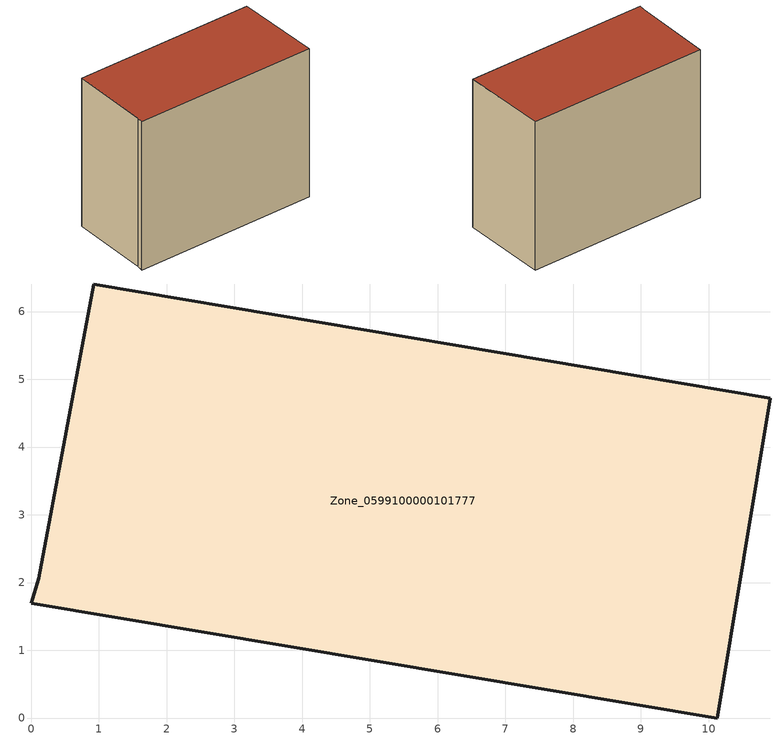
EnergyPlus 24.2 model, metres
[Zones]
Zone_0599100000101777
 floor ground (C_G): 0.92,6.41 10.91,4.72 10.12,0 0,1.69 0.11,2.06 z0
 wall outside (C_F): 10.12,0 10.91,4.72 0.92,6.41 0.11,2.06 0,1.69 10.12,0 z0:8.5
 roof outside (C_R): 10.91,4.72 0.92,6.41 0.11,2.06 0,1.69 10.12,0 z8.5
[BUILDING]
Pand.0599100000101777: North Axis=0; Terrain=City; Loads Convergence Tolerance Value=0.04; Temperature Convergence Tolerance Value=0.4; Solar Distribution=FullExterior; Maximum Number of Warmup Days=25; Minimum Number of Warmup Days=1
[Site:Location]
Rotterdam.The.Hague.AP_ZH_NLD Design_Conditions: Latitude=51.96; Longitude=4.45; Time Zone=1; Elevation=-4.5
[SITE:GROUNDTEMPERATURE:BUILDINGSURFACE]
18, 18, 18, 18, 18, 18, 18, 18, 18, 18, 18, 18
[MATERIAL] Thermal Absorptance=0.9; Solar Absorptance=0.7; Visible Absorptance=0.7
Name | Roughness | Thickness | Conductivity | Density | Specific Heat
G.TI.1975-1991 | MediumSmooth | 0.15 | 0.288461 | 540 | 1210
F.TI.1975-1991 | Rough | 0.3 | 0.230769 | 1920 | 840
R.TI.1975-1991 | MediumRough | 0.2 | 0.153846 | 1500 | 1000
[CONSTRUCTION]
C_G: G.TI.1975-1991
C_F: F.TI.1975-1991
C_R: R.TI.1975-1991
[ZONE]
Zone_0599100000101777: Type=1; Multiplier=1; Ceiling Height=Autocalculate; Volume=Autocalculate; Floor Area=autocalculate; Part of Total Floor Area=Yes
[ZONEINFILTRATION:DESIGNFLOWRATE]
Infil_Zone_0599100000101777: Zone or ZoneList or Space or SpaceList=Zone_0599100000101777; Schedule=AlwaysOn; Design Flow Rate Calculation Method=Flow/Area; Flow Rate per Floor Area=0.003; Constant Term Coefficient=1; Temperature Term Coefficient=0; Velocity Term Coefficient=0; Velocity Squared Term Coefficient=0
[HVACTEMPLATE:ZONE:IDEALLOADSAIRSYSTEM]
Zone_0599100000101777: Maximum Heating Supply Air Temperature=50; Minimum Cooling Supply Air Temperature=13; Maximum Heating Supply Air Humidity Ratio=0.0156; Minimum Cooling Supply Air Humidity Ratio=0.0077; Heating Limit=NoLimit; Cooling Limit=NoLimit; Dehumidification Control Type=ConstantSensibleHeatRatio; Cooling Sensible Heat Ratio=0.7; Dehumidification Setpoint=60; Humidification Control Type=None; Humidification Setpoint=30; Outdoor Air Method=None; Outdoor Air Flow Rate per Person=0.00944; Outdoor Air Flow Rate per Zone Floor Area=0; Outdoor Air Flow Rate per Zone=0; Demand Controlled Ventilation Type=None; Outdoor Air Economizer Type=NoEconomizer; Heat Recovery Type=None; Sensible Heat Recovery Effectiveness=0.7; Latent Heat Recovery Effectiveness=0.65
[ZONECONTROL:THERMOSTAT]
ThermostatControl_Zone_0599100000101777: Zone or ZoneList=Zone_0599100000101777; Control Type Schedule=DualSetpointControlType; Control 1=Thermostat_Zone_0599100000101777; Temperature Difference Between Cutout And Setpoint=0
[THERMOSTATSETPOINT:DUALSETPOINT]
Thermostat_Zone_0599100000101777: Heating Setpoint Temperature Schedule=HeatingSetpoint_Zone_0599100000101777; Cooling Setpoint Temperature Schedule=CoolingSetpoint_Zone_0599100000101777
[SCHEDULE:COMPACT]
HeatingSetpoint_Zone_0599100000101777: Through: 12/31, For: AllDays, Until: 24:00, 21
CoolingSetpoint_Zone_0599100000101777: Through: 12/31, For: AllDays, Until: 24:00, 24
DualSetpointControlType: Through: 12/31, For: AllDays, Until: 24:00, 4
AlwaysOn: Through: 12/31, For: AllDays, Until: 24:00, 1
